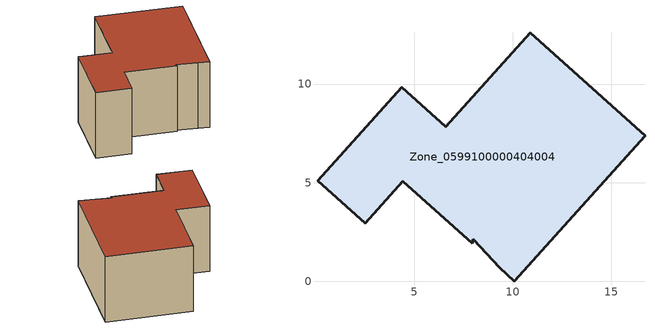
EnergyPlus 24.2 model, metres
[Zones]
Zone_0599100000404004
 floor ground (C_G): 10.08,0 9.33,0.69 8,2.13 7.93,1.92 4.41,5.06 2.5,2.95 0.09,5.09 4.36,9.83 6.58,7.83 10.88,12.6 16.7,7.38 z0
 wall outside (C_F): 10.08,0 16.7,7.38 10.88,12.6 6.58,7.83 4.36,9.83 0.09,5.09 2.5,2.95 4.41,5.06 7.93,1.92 8,2.13 9.33,0.69 10.08,0 z0:6.54
 roof outside (C_R): 9.33,0.69 10.08,0 16.7,7.38 10.88,12.6 6.58,7.83 4.36,9.83 0.09,5.09 2.5,2.95 4.41,5.06 7.93,1.92 8,2.13 z6.54
[BUILDING]
Pand.0599100000404004: North Axis=0; Terrain=City; Loads Convergence Tolerance Value=0.04; Temperature Convergence Tolerance Value=0.4; Solar Distribution=FullExterior; Maximum Number of Warmup Days=25; Minimum Number of Warmup Days=1
[Site:Location]
Rotterdam.The.Hague.AP_ZH_NLD Design_Conditions: Latitude=51.96; Longitude=4.45; Time Zone=1; Elevation=-4.5
[SITE:GROUNDTEMPERATURE:BUILDINGSURFACE]
18, 18, 18, 18, 18, 18, 18, 18, 18, 18, 18, 18
[MATERIAL] Thermal Absorptance=0.9; Solar Absorptance=0.7; Visible Absorptance=0.7
Name | Roughness | Thickness | Conductivity | Density | Specific Heat
G.D.1992-2005 | MediumSmooth | 0.15 | 0.06 | 540 | 1210
F.D.1992-2005 | Rough | 0.3 | 0.12 | 1920 | 840
R.D.1992-2005 | MediumRough | 0.2 | 0.08 | 1500 | 1000
[CONSTRUCTION]
C_G: G.D.1992-2005
C_F: F.D.1992-2005
C_R: R.D.1992-2005
[ZONE]
Zone_0599100000404004: Type=1; Multiplier=1; Ceiling Height=Autocalculate; Volume=Autocalculate; Floor Area=autocalculate; Part of Total Floor Area=Yes
[ZONEINFILTRATION:DESIGNFLOWRATE]
Infil_Zone_0599100000404004: Zone or ZoneList or Space or SpaceList=Zone_0599100000404004; Schedule=AlwaysOn; Design Flow Rate Calculation Method=Flow/Area; Flow Rate per Floor Area=0.0021; Constant Term Coefficient=1; Temperature Term Coefficient=0; Velocity Term Coefficient=0; Velocity Squared Term Coefficient=0
[HVACTEMPLATE:ZONE:IDEALLOADSAIRSYSTEM]
Zone_0599100000404004: Maximum Heating Supply Air Temperature=50; Minimum Cooling Supply Air Temperature=13; Maximum Heating Supply Air Humidity Ratio=0.0156; Minimum Cooling Supply Air Humidity Ratio=0.0077; Heating Limit=NoLimit; Cooling Limit=NoLimit; Dehumidification Control Type=ConstantSensibleHeatRatio; Cooling Sensible Heat Ratio=0.7; Dehumidification Setpoint=60; Humidification Control Type=None; Humidification Setpoint=30; Outdoor Air Method=None; Outdoor Air Flow Rate per Person=0.00944; Outdoor Air Flow Rate per Zone Floor Area=0; Outdoor Air Flow Rate per Zone=0; Demand Controlled Ventilation Type=None; Outdoor Air Economizer Type=NoEconomizer; Heat Recovery Type=None; Sensible Heat Recovery Effectiveness=0.7; Latent Heat Recovery Effectiveness=0.65
[ZONECONTROL:THERMOSTAT]
ThermostatControl_Zone_0599100000404004: Zone or ZoneList=Zone_0599100000404004; Control Type Schedule=DualSetpointControlType; Control 1=Thermostat_Zone_0599100000404004; Temperature Difference Between Cutout And Setpoint=0
[THERMOSTATSETPOINT:DUALSETPOINT]
Thermostat_Zone_0599100000404004: Heating Setpoint Temperature Schedule=HeatingSetpoint_Zone_0599100000404004; Cooling Setpoint Temperature Schedule=CoolingSetpoint_Zone_0599100000404004
[SCHEDULE:COMPACT]
HeatingSetpoint_Zone_0599100000404004: Through: 12/31, For: AllDays, Until: 24:00, 21
CoolingSetpoint_Zone_0599100000404004: Through: 12/31, For: AllDays, Until: 24:00, 24
DualSetpointControlType: Through: 12/31, For: AllDays, Until: 24:00, 4
AlwaysOn: Through: 12/31, For: AllDays, Until: 24:00, 1
